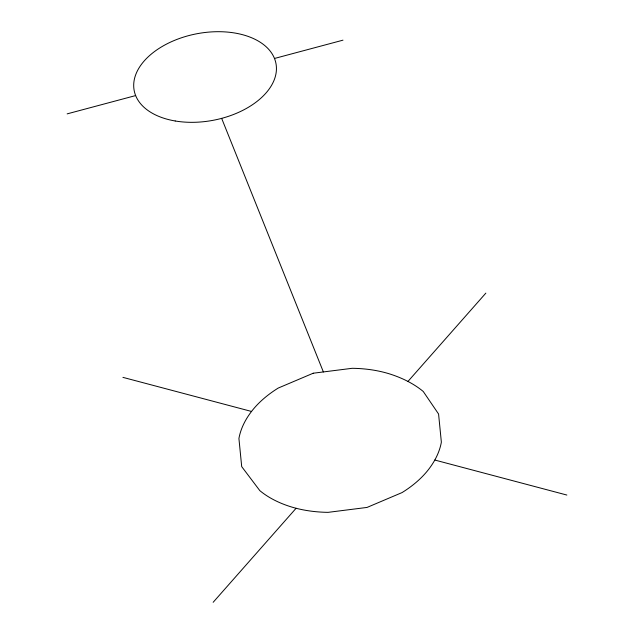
<?xml version="1.0" encoding="UTF-8"?>
<svg xmlns="http://www.w3.org/2000/svg" width="634" height="634" viewBox="0 0 634 634"><rect width="100%" height="100%" fill="white"/><g stroke="black" fill="none" stroke-linecap="round" stroke-linejoin="round"><path stroke-width="0.95" d="M213.159 602.3L296.094 508.27M407.955 381.438L485.85 293.122M67.149 113.874L135.652 95.568M274.482 58.471L342.986 40.164M122.933 377.365L251.524 411.45M434.805 460.038L566.851 495.043M221.654 118.368L323.372 371.936M313.228 373.22L278.223 388.063A104.428 63.717 -10.8 0 0 251.508 411.474A117.417 71.642 -10.8 0 0 238.923 438.498L241.705 466.624L259.845 490.653A117.417 71.642 -10.8 0 0 289.572 506.368A104.428 63.717 -10.8 0 0 328.079 512.351L367.062 507.422L402.059 492.578A104.428 63.717 -10.8 0 0 428.782 469.168A117.417 71.642 -10.8 0 0 441.359 442.144L438.577 414.018L423.243 391.479A128.512 78.41 -10.8 0 0 390.71 374.274A104.428 63.717 -10.8 0 0 352.211 368.299L313.228 373.22M175.198 120.983A72.165 44.031 -10.8 0 0 276.139 64.541A72.165 44.031 -10.8 0 0 163.873 45.521A72.165 44.031 -10.8 0 0 175.198 120.983"/></g></svg>
